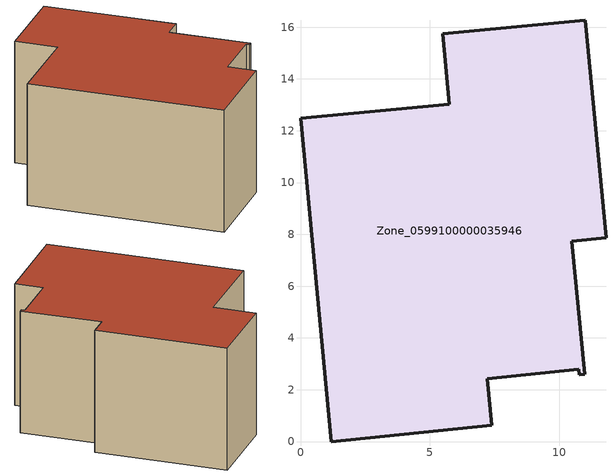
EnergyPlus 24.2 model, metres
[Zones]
Zone_0599100000035946
 floor ground (C_G): 11.8,7.87 10.46,7.74 10.98,2.6 10.77,2.58 10.75,2.78 7.21,2.43 7.39,0.63 1.18,0 0,12.48 5.75,13.02 5.49,15.74 11,16.26 z0
 wall outside (C_F): 1.18,0 7.39,0.63 7.21,2.43 10.75,2.78 10.77,2.58 10.98,2.6 10.46,7.74 11.8,7.87 11,16.26 5.49,15.74 5.75,13.02 0,12.48 1.18,0 z0:8.03
 roof outside (C_R): 10.46,7.74 11.8,7.87 11,16.26 5.49,15.74 5.75,13.02 0,12.48 1.18,0 7.39,0.63 7.21,2.43 10.75,2.78 10.77,2.58 10.98,2.6 z8.03
[BUILDING]
Pand.0599100000035946: North Axis=0; Terrain=City; Loads Convergence Tolerance Value=0.04; Temperature Convergence Tolerance Value=0.4; Solar Distribution=FullExterior; Maximum Number of Warmup Days=25; Minimum Number of Warmup Days=1
[Site:Location]
Rotterdam.The.Hague.AP_ZH_NLD Design_Conditions: Latitude=51.96; Longitude=4.45; Time Zone=1; Elevation=-4.5
[SITE:GROUNDTEMPERATURE:BUILDINGSURFACE]
18, 18, 18, 18, 18, 18, 18, 18, 18, 18, 18, 18
[MATERIAL] Thermal Absorptance=0.9; Solar Absorptance=0.7; Visible Absorptance=0.7
Name | Roughness | Thickness | Conductivity | Density | Specific Heat
G.D.1965 | MediumSmooth | 0.15 | 1 | 540 | 1210
F.D.1965 | Rough | 0.3 | 0.857143 | 1920 | 840
R.D.1965 | MediumRough | 0.2 | 0.08 | 1500 | 1000
[CONSTRUCTION]
C_G: G.D.1965
C_F: F.D.1965
C_R: R.D.1965
[ZONE]
Zone_0599100000035946: Type=1; Multiplier=1; Ceiling Height=Autocalculate; Volume=Autocalculate; Floor Area=autocalculate; Part of Total Floor Area=Yes
[ZONEINFILTRATION:DESIGNFLOWRATE]
Infil_Zone_0599100000035946: Zone or ZoneList or Space or SpaceList=Zone_0599100000035946; Schedule=AlwaysOn; Design Flow Rate Calculation Method=Flow/Area; Flow Rate per Floor Area=0.0042; Constant Term Coefficient=1; Temperature Term Coefficient=0; Velocity Term Coefficient=0; Velocity Squared Term Coefficient=0
[HVACTEMPLATE:ZONE:IDEALLOADSAIRSYSTEM]
Zone_0599100000035946: Maximum Heating Supply Air Temperature=50; Minimum Cooling Supply Air Temperature=13; Maximum Heating Supply Air Humidity Ratio=0.0156; Minimum Cooling Supply Air Humidity Ratio=0.0077; Heating Limit=NoLimit; Cooling Limit=NoLimit; Dehumidification Control Type=ConstantSensibleHeatRatio; Cooling Sensible Heat Ratio=0.7; Dehumidification Setpoint=60; Humidification Control Type=None; Humidification Setpoint=30; Outdoor Air Method=None; Outdoor Air Flow Rate per Person=0.00944; Outdoor Air Flow Rate per Zone Floor Area=0; Outdoor Air Flow Rate per Zone=0; Demand Controlled Ventilation Type=None; Outdoor Air Economizer Type=NoEconomizer; Heat Recovery Type=None; Sensible Heat Recovery Effectiveness=0.7; Latent Heat Recovery Effectiveness=0.65
[ZONECONTROL:THERMOSTAT]
ThermostatControl_Zone_0599100000035946: Zone or ZoneList=Zone_0599100000035946; Control Type Schedule=DualSetpointControlType; Control 1=Thermostat_Zone_0599100000035946; Temperature Difference Between Cutout And Setpoint=0
[THERMOSTATSETPOINT:DUALSETPOINT]
Thermostat_Zone_0599100000035946: Heating Setpoint Temperature Schedule=HeatingSetpoint_Zone_0599100000035946; Cooling Setpoint Temperature Schedule=CoolingSetpoint_Zone_0599100000035946
[SCHEDULE:COMPACT]
HeatingSetpoint_Zone_0599100000035946: Through: 12/31, For: AllDays, Until: 24:00, 21
CoolingSetpoint_Zone_0599100000035946: Through: 12/31, For: AllDays, Until: 24:00, 24
DualSetpointControlType: Through: 12/31, For: AllDays, Until: 24:00, 4
AlwaysOn: Through: 12/31, For: AllDays, Until: 24:00, 1
